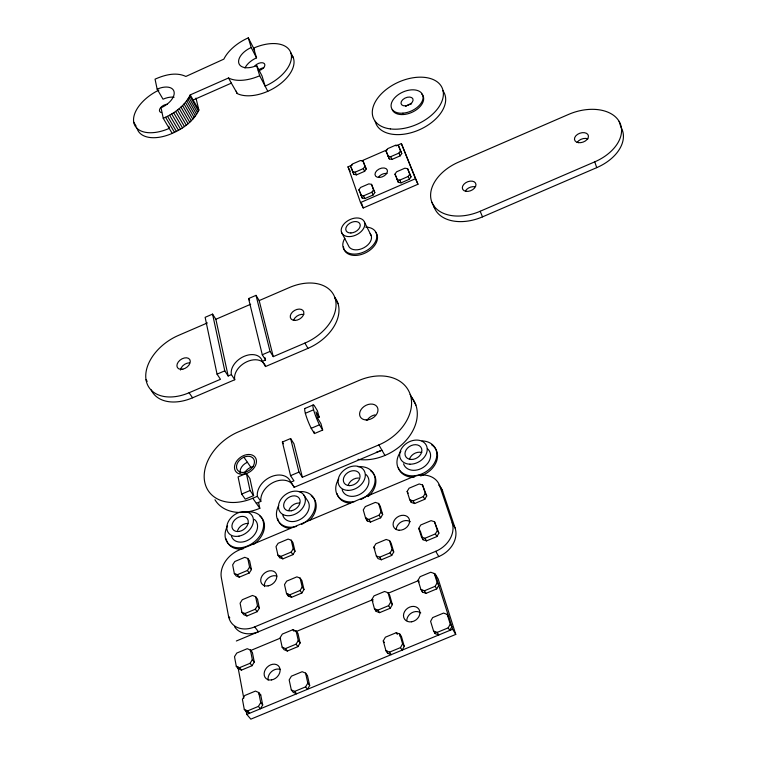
<?xml version="1.0" encoding="UTF-8"?>
<svg xmlns="http://www.w3.org/2000/svg" width="757" height="757" viewBox="0 0 757 757"><rect width="100%" height="100%" fill="white"/><g stroke="black" fill="none" stroke-linecap="round" stroke-linejoin="round"><path stroke-width="1.14" d="M136.998 128.198A34.472 19.455 -29.5 0 0 172.199 133.393C183.156 128.681 193.603 121.054 198.883 110.096L195.978 98.088M172.199 133.393L163.247 118.291C174.28 113.531 184.831 105.895 190.234 94.89L228.548 77.971L229.087 78.255A34.831 19.559 -27.2 0 0 259.698 75.738L267.798 91.294M437.205 632.398L448.201 627.846L450.273 624.109L447.207 614.41L443.564 613.075L432.663 617.598L430.591 621.298L433.562 631.035L435.152 633.59L438.795 634.962L437.205 632.398L433.562 631.035M399.8 634.063L401.465 636.59L404.257 646.383L402.137 650.131L400.462 647.614L402.592 643.857L399.8 634.063L396.252 632.701L385.389 637.195L383.26 640.914L385.947 650.746L387.65 653.253L391.208 654.654L389.514 652.146L385.947 650.746M436.713 588.908L438.748 585.322L437.196 582.72L434.272 573.484L430.742 572.245L420.116 576.673L418.072 580.231L420.901 589.495L422.482 592.088L426.021 593.365L436.713 588.908L435.161 586.306L437.196 582.72M436.912 536.543L438.88 533.127L434.527 521.772L431.093 520.646L420.75 524.98L418.763 528.367L421.517 537.101L423.059 539.741L426.494 540.895L436.912 536.543L435.389 533.893L437.366 530.477L434.527 521.772M390.262 608.231L392.353 604.625L389.694 595.305L388.048 592.74L384.594 591.472L374.005 595.882L371.905 599.459L374.469 608.817L376.153 611.353L379.607 612.659L390.262 608.231L388.606 605.676L390.697 602.061L388.048 592.74M391.71 555.439L393.735 551.995L391.142 543.214L389.543 540.602L386.184 539.457L375.879 543.772L373.844 547.179L376.343 555.998L377.98 558.59L381.348 559.773L391.71 555.439L390.101 552.837L392.135 549.393L389.543 540.602M424.8 499.26L426.74 495.967L422.529 484.991L419.189 483.95L409.092 488.199L407.134 491.463L409.764 499.8L411.297 502.459L414.637 503.528L424.8 499.26L423.295 496.601L425.245 493.299L422.529 484.991M294.71 691.387L305.573 686.892L307.815 683.098L305.582 673.115L302.185 671.705L291.417 676.162L289.165 679.918L291.313 689.93L293.224 692.343L296.612 693.8L294.71 691.387L291.313 689.93M305.582 673.115L307.446 675.556L309.689 685.52L307.456 689.315L305.573 686.892M365.659 518.337L368.924 519.434L379.077 515.176L381.074 511.855L378.604 503.462L375.34 502.393L365.271 506.632L363.265 509.915L365.659 518.337L367.277 520.939L370.542 522.046L380.667 517.788L382.663 514.476L380.194 506.092L378.604 503.462M247.596 710.889L258.411 706.413L260.72 702.6L258.752 692.532L255.44 691.084L244.719 695.532L242.41 699.307L244.284 709.404L246.29 711.769L249.602 713.255L247.596 710.889L244.284 709.404M282.162 647.226L285.465 648.579L296.063 644.169L298.267 640.526L296.138 631.016L292.836 629.701L282.333 634.082L280.128 637.687L282.162 647.226L284.045 649.667L287.348 651.029L297.917 646.629L300.113 642.986L297.974 633.495L296.138 631.016M258.752 692.532L260.72 694.917L262.698 704.975L260.399 708.789L258.411 706.413M301.854 593.005L303.983 589.533L301.882 580.581L300.094 578.064L296.886 576.862L286.657 581.139L284.509 584.584L286.525 593.573L288.351 596.071L291.559 597.311L301.854 593.005L300.056 590.498L302.194 587.025L300.094 578.064M236.288 666.311L239.505 667.693L250.065 663.302L252.327 659.64L250.453 650.045L247.236 648.702L236.771 653.064L234.5 656.688L236.288 666.311L238.266 668.715L241.483 670.096L252.015 665.715L254.276 662.053L252.393 652.477L250.453 650.045M257.181 611.684L259.367 608.193L257.512 599.156L255.629 596.686L252.488 595.456L242.306 599.724L240.111 603.187L241.871 612.252L243.792 614.703L246.924 615.971L257.181 611.684L255.289 609.224L257.484 605.723L255.629 596.686M292.912 554.644L295.012 551.295L293.006 542.75L291.237 540.205L288.114 539.088L278.131 543.289L276.021 546.611L277.942 555.184L279.74 557.71L282.863 558.855L292.912 554.644L291.142 552.108L293.243 548.759L291.237 540.205M234.329 573.513L237.386 574.686L247.416 570.475L249.573 567.107L247.804 558.467L244.748 557.322L234.802 561.514L232.645 564.845L234.329 573.513L236.222 575.982L239.269 577.165L249.28 572.964L251.428 569.595L249.659 560.965L247.804 558.467M409.414 179.229L411.023 176.864L407.607 168.679L404.881 168.205L396.583 171.811L394.965 174.167L398.343 182.361L401.068 182.853L409.414 179.229L408.146 176.485L409.764 174.11L407.607 168.679M373.192 194.946L374.838 192.562L371.517 184.348L368.839 183.866L360.569 187.462L358.913 189.827L362.196 198.05L364.874 198.561L373.192 194.946L371.867 192.24L373.523 189.846L371.517 184.348M400.169 155.847L401.759 153.539L398.428 145.571L395.76 145.136L387.622 148.684L386.023 150.974L389.325 158.951L391.984 159.405L400.169 155.847L398.911 153.113L400.51 150.804L398.428 145.571M364.637 171.309L366.256 168.991L363.029 160.986L360.408 160.541L352.289 164.07L350.661 166.379L353.86 174.384L356.481 174.858L364.637 171.309L363.322 168.603L364.95 166.285L363.029 160.986M190.234 94.89L193.139 100.009L231.339 83.138L237.386 93.641A34.51 19.673 -27.2 0 0 278.037 85.532A34.51 19.673 -27.2 0 0 292.041 55.28M396.043 145.912L401.38 143.584L417.968 184.254L363.218 207.986L360.512 202.554L348.012 166.833L352.289 164.969M361.893 160.787L387.508 149.631M352.535 171.688L355.156 172.161L363.322 168.603M388.048 156.226L390.716 156.68L398.911 153.113M360.862 195.344L363.54 195.855L371.867 192.24M397.065 179.627L399.8 180.119L408.146 176.485M360.512 202.554L415.451 178.718L401.38 143.584M264.969 357.673L265.537 359.972L262.291 361.363A17.061 11.686 -32.8 0 0 244.151 356.329A17.061 11.686 -32.8 0 0 231.405 374.601L228.169 375.992L215.868 319.274L212.566 314.117L205.138 317.325L217.051 374.157L220.467 379.295L189.08 392.751A41.89 27.82 -34.1 0 1 146.12 380.279A41.89 27.82 -34.1 0 1 178.321 335.474L207.39 322.927M265.537 359.972L262.282 354.749L248.57 298.57L256.027 295.353L259.178 300.586L273.268 356.651L304.882 343.101A41.73 28.34 -30.2 0 0 335.285 298.911A41.73 28.34 -30.2 0 0 289.534 287.48L259.178 300.586M215.868 319.274L250.69 304.248M480.156 211.269L594.756 161.847A41.133 26.873 -19.3 0 0 619.377 121.82A41.133 26.873 -19.3 0 0 568.63 114.392L458.524 162.149A40.604 26.836 -23.1 0 0 432.133 202.8A40.604 26.836 -23.1 0 0 480.156 211.269L482.521 216.862L596.715 167.647A40.982 26.892 -19.2 0 0 620.958 127.204L619.112 121.366M217.051 374.157L224.782 370.835L212.566 314.117M262.282 354.749L270.05 351.418L256.027 295.353M151.135 389.808A41.739 27.839 -34.2 0 0 192.581 397.803L234.755 379.73A16.995 11.696 -32.8 0 1 244.804 362.802A16.995 11.696 -32.8 0 1 263.635 362.953M262.291 361.363L265.527 366.539L307.976 348.352A41.578 28.35 -30.2 0 0 334.575 297.151M304.967 408.458L313.143 404.976M305.355 413.294L313.587 409.792A14.601 2.072 67.3 0 1 314.231 405.525L317.438 410.796L319.17 417.164L317.136 418.025M311.203 428.311L319.454 424.8L322.681 430.061L314.458 433.553L311.203 428.311A14.591 2.157 67.4 0 1 305.658 414.401A14.591 2.157 67.4 0 1 305.431 408.468M252.772 498.257L257.314 496.337A18.613 13.721 -35.8 0 1 271.148 476.721A18.613 13.721 -35.8 0 1 290.764 482.181L293.962 480.837L290.546 475.661L282.37 442.031L290.612 438.53L293.953 443.744L302.355 477.279L378.869 444.908A45.212 33.317 -30.3 0 0 410.408 395.078A45.212 33.317 -30.3 0 0 359.121 380.411L238.446 431.84A45.42 32.646 -35.7 0 0 204.787 482.389A45.42 32.646 -35.7 0 0 252.772 498.257L259.831 508.307A45.06 32.646 -35.8 0 1 214.96 499.743M246.375 473.418L238.086 476.929L241.672 494.075L245.268 499.156L253.614 495.617L249.914 478.528L246.375 473.418L250.056 490.527L253.614 495.617M241.672 494.075L250.056 490.527M290.546 475.661L298.977 472.094L302.355 477.279M256.32 503.301L260.843 501.389A18.537 13.711 -35.9 0 1 272.558 482.796A18.537 13.711 -35.9 0 1 292.495 484.357M290.764 482.181L294.161 487.309L381.916 450.197A45.032 33.317 -30.4 0 1 376.343 452.232M277.942 555.184L281.065 556.338L291.142 552.108M409.764 499.8L413.114 500.879L423.295 496.601M241.871 612.252L245.013 613.52L255.289 609.224M286.525 593.573L289.742 594.813L300.056 590.498M376.343 555.998L379.711 557.18L390.101 552.837M421.517 537.101L424.961 538.265L435.389 533.893M228.529 616.264A24.905 19.001 -41.2 0 0 254.683 626.891L435.739 551.314A24.602 19.691 -31.7 0 0 452.147 522.699L439.722 485.862A24.025 18.802 -30.9 0 0 411.959 477.241L239.259 549.961A24.271 18.196 -39.6 0 0 221.328 577.629L228.529 616.264L229.816 617.873M236.335 640.999L438.776 556.546A24.489 19.682 -31.8 0 0 455.08 527.998L442.646 491.198A23.921 18.793 -31 0 0 440.328 486.865M250.151 650.717L280.61 638.037M295.836 631.688L373.069 599.525M388.294 593.185L418.753 580.496M374.469 608.817L377.932 610.114L388.606 605.676M420.901 589.495L424.44 590.772L435.161 586.306M389.514 652.146L400.462 647.614M246.791 714.419L452.639 629.237L455.761 634.404L250.832 719.15L246.791 714.419L246.139 710.946M399.687 635.908L401.465 636.59M259.074 694.197L260.72 694.917M260.72 702.6L262.698 704.975M239.505 667.693L241.483 670.096M250.065 663.302L252.015 665.715M252.327 659.64L254.276 662.053M245.013 613.52L246.924 615.971M254.683 626.891L258.487 631.754A24.801 18.991 -41.3 0 1 234.528 626.635M307.815 683.098L309.689 685.52M285.465 648.579L287.348 651.029M257.484 605.723L259.367 608.193M237.386 574.686L239.269 577.165M296.063 644.169L297.917 646.629M298.267 640.526L300.113 642.986M292.836 629.701L294.076 631.347M247.416 570.475L249.28 572.964M249.573 567.107L251.428 569.595M289.742 594.813L291.559 597.311M146.016 379.711L147.218 381.367M281.065 556.338L282.863 558.855M302.194 587.025L303.983 589.533M257.314 496.337L260.843 501.389M293.243 548.759L295.012 551.295M189.08 392.751L192.581 397.803M243.915 457.181L250.86 467.306A9.746 7.04 -35.8 0 1 253.169 466.605M383.26 640.914L384.395 642.598M377.932 610.114L379.607 612.659M396.252 632.701L397.359 634.385M402.592 643.857L404.257 646.383M303.945 495.154A14.61 10.92 -35.8 0 1 291.123 515.46A14.61 10.92 -35.8 0 1 280.658 499.705A14.61 10.92 -35.8 0 1 303.945 495.154L307.834 501.058A14.544 10.91 -35.9 0 1 300.207 519.453A14.544 10.91 -35.9 0 1 282.702 514.788M371.905 599.459L373.031 601.162M224.782 370.835L228.169 375.992M231.405 374.601L234.755 379.73M282.37 442.031L283.497 443.763M390.697 602.061L392.353 604.625M373.844 547.179L374.933 548.91M379.711 557.18L381.348 559.773M368.924 519.434L370.542 522.046M392.135 549.393L393.735 551.995M270.05 351.418L273.268 356.651M133.743 122.255L136.165 126.201M448.201 627.846L449.772 630.42L451.825 626.692L450.273 624.109M379.077 515.176L380.667 517.788M319.17 417.164L315.962 411.893L317.703 418.318L320.921 423.589L322.681 430.061M418.072 580.231L419.132 581.963M424.44 590.772L426.021 593.365M248.57 298.57L249.63 300.311M381.074 511.855L382.663 514.476M447.207 614.41L448.759 616.993M165.584 117.259L174.526 132.371M434.272 573.484L435.824 576.096M167.524 116.323L176.438 131.434M254.655 50.18L248.296 37.85A34.831 19.559 -27.2 0 0 223.854 59.131L185.872 76.448C176.031 71.754 164.487 74.952 155.053 79.163L157.144 89.165L163.029 99.195A16.455 9.245 -29.5 0 1 174.082 97.256M171.669 114.014L180.545 129.154M304.882 343.101L307.976 348.352M169.615 115.206L178.52 130.336M173.665 112.746L182.532 127.895M177.469 110.02L186.288 125.179M424.961 538.265L426.494 540.895M175.605 111.411L184.443 126.561M418.763 528.367L419.794 530.127M179.258 108.563L188.058 123.732M435.739 551.314L438.776 556.546M180.951 107.068L189.733 122.246M413.114 500.879L414.637 503.528M184.055 103.964L192.798 119.142M407.134 491.463L408.155 493.233M378.869 444.908L384.944 455.449M182.551 105.535L191.313 120.713M186.714 100.747L195.42 115.944M185.446 102.365L194.161 117.553M187.859 99.12L196.546 114.316M193.139 100.009L198.883 110.096M437.366 530.477L438.88 533.127M189.78 95.874L198.429 111.071M188.89 97.492L197.558 112.689M425.245 493.299L426.74 495.967M452.147 522.699L455.08 527.998M439.722 485.862L442.646 491.198M335.124 298.362L338.048 303.68M228.548 77.971L231.339 83.138M410.18 394.378L415.896 405.109M248.296 37.85L251.21 47.53A16.578 9.311 -27.2 0 0 238.824 63.219A16.578 9.311 -27.2 0 0 256.632 65.566L262.026 75.937L265.111 86.137A34.623 19.635 -27.2 0 0 290.953 53.189A34.623 19.635 -27.2 0 0 253.604 48.136L256.547 57.854A16.474 9.339 -27.2 0 0 244.956 68.045M341.473 232.229L348.352 245.438A12.481 8.28 -27.1 0 0 363.937 247.728A12.481 8.28 -27.1 0 0 370.097 233.695M251.21 47.53L256.547 57.854M364.514 222.255A12.585 8.261 -27.1 0 1 349.62 236.61A12.585 8.261 -27.1 0 1 344.899 223.012A12.585 8.261 -27.1 0 1 364.514 222.255L371.195 235.559M363.54 195.855L364.874 198.561M348.012 166.833L350.245 171.337M358.913 189.827L359.812 191.625M290.858 52.867L293.423 58.043M355.156 172.161L356.481 174.858M351.097 167.269L353.86 174.384M373.523 189.846L374.838 192.562M364.95 166.285L366.256 168.991M394.965 174.167L396.242 176.901M390.716 156.68L391.984 159.405M399.8 180.119L401.068 182.853M386.023 150.974L389.325 158.951M400.51 150.804L401.759 153.539M409.764 174.11L411.023 176.864M415.451 178.718L417.968 184.254M431.935 202.318L434.423 207.825M396.659 177.99L398.343 182.361M360.256 192.533L362.196 198.05M361.704 203.652L363.218 207.986M594.756 161.847L596.715 167.647M455.761 634.404L438.171 578.954L435.067 573.702L452.639 629.237M410.635 500.368L411.297 502.459M420.305 531.007L423.059 539.741M421.857 590.025L422.482 592.088M434.499 631.433L435.152 633.59M256.632 65.566L259.698 75.738M366.379 517.788L367.277 520.939M236.26 91.19L236.856 93.348M375.586 609.281L376.153 611.353M387.054 651.077L387.65 653.253M313.881 431.395L314.458 433.553M290.612 438.53L298.977 472.094M279.257 555.562L279.74 557.71M287.84 593.829L288.351 596.071M258.582 502.582L259.831 508.307M168.783 126.287L169.237 128.387A34.576 19.417 -29.5 0 1 133.961 123.202A34.576 19.417 -29.5 0 1 158.904 90.092M163.247 118.291L161.042 107.787A16.559 9.207 -29.5 0 0 174.091 91.843A16.559 9.207 -29.5 0 0 157.144 89.165M237.953 667.012L243.773 698.228M405.809 106.406A6.359 3.917 -24.1 0 1 411.628 103.86M442.836 90.632A37.434 23.051 -24.1 0 1 419.908 129.542A37.434 23.051 -24.1 0 1 375.188 121.29M421.535 93.821A16.9 10.361 -24.1 0 1 413.672 111.478A16.9 10.361 -24.1 0 1 392.164 109.585M378.491 177.204A6.605 4.239 -25.5 0 1 387.035 173.485M396.242 529.484A8.715 6.898 -32.7 0 1 401.399 521.828A8.715 6.898 -32.7 0 1 410.322 521.772M438.663 485.048A23.921 18.793 -31 0 1 439.808 486.231M264.524 586.599A8.791 6.728 -39.6 0 1 268.016 578.225A8.791 6.728 -39.6 0 1 276.901 576.115M254.626 66.2A6.094 3.454 -27.2 0 1 264.373 63.607A6.094 3.454 -27.2 0 1 258.799 70.694M161.61 112.623A6.084 3.416 -29.5 0 1 160.181 108.289A6.084 3.416 -29.5 0 1 167.108 104.258M258.279 70.269A6.075 3.463 -27.2 0 1 263.796 67.837M482.521 216.862A40.452 26.855 -23.1 0 1 433.685 205.592M577.137 142.486A7.21 4.731 -19.2 0 1 587.962 138.872M465.536 190.745A7.116 4.722 -23.1 0 1 474.753 186.761M240.139 473.144A9.784 7.059 -35.7 0 1 247.397 462.262M411.713 397.491A44.862 33.317 -30.4 0 1 406.443 439.978A44.862 33.317 -30.4 0 1 358.004 459.357M245.126 472.008A9.746 7.059 -35.8 0 1 250.86 467.306M293.148 485.265A18.537 13.711 -35.9 0 1 294.161 487.309M367.041 420.277A9.699 7.201 -30.4 0 1 375.027 414.864M319.454 424.8A14.601 2.072 67.3 0 1 313.597 409.83M293.669 320.022A7.315 4.987 -30.2 0 1 303.85 314.515M180.431 370.031A7.343 4.902 -34.2 0 1 189.515 362.83M264.269 363.738A16.995 11.696 -32.8 0 1 265.527 366.539M268.167 680.164A8.819 6.964 -44.2 0 1 271.621 671.516A8.819 6.964 -44.2 0 1 280.45 669.529M406.764 620.617A8.696 7.191 -36.6 0 1 411.855 612.754A8.696 7.191 -36.6 0 1 420.75 612.915M427.355 448.646A14.487 11.128 -29.8 0 1 423.144 467.476A14.487 11.128 -29.8 0 1 403.547 463.814M422.018 440.886A21.035 16.152 -29.8 0 1 435.36 461.145A21.035 16.152 -29.8 0 1 407.115 475.141A21.035 16.152 -29.8 0 1 400.869 451.361M431.641 444.832A21.016 16.152 -29.8 0 1 436.571 461.24A21.016 16.152 -29.8 0 1 420.627 475.945M414.334 477.137A21.016 16.152 -29.8 0 1 398.305 467.656M409.452 459.244A8.876 6.822 -29.8 0 1 421.781 452.506M366.01 474.535A14.506 11.033 -33 0 1 361.24 493.564A14.506 11.033 -33 0 1 342.155 489.713M358.052 466.747A21.054 16.011 -33 0 1 375.056 478.717A21.054 16.011 -33 0 1 360.852 499.544M354.683 501.56A21.054 16.011 -33 0 1 337.991 496.1A21.054 16.011 -33 0 1 338.776 478.803M370.457 470.655A21.035 16.011 -33 0 1 368.129 496.592M350.377 503.216A21.035 16.011 -33 0 1 337.007 493.517M348.22 485.076A8.885 6.766 -33 0 1 358.563 478.017M299.062 491.662A21.111 15.84 -35.9 0 1 315.309 503.452A21.111 15.84 -35.9 0 1 301.712 524.374M296.649 526.38A21.111 15.84 -35.9 0 1 279.399 522.548A21.111 15.84 -35.9 0 1 278.718 505.506M311.222 495.665A21.092 15.84 -35.9 0 1 309.679 520.352M290.442 528.452A21.092 15.84 -35.9 0 1 279.248 522.415M278.727 521.516A21.092 15.84 -35.9 0 1 277.649 518.545M288.928 510.095A8.914 6.69 -35.9 0 1 299.308 503.017M245.978 512.281A21.187 15.651 -38 0 1 263.105 528.764A21.187 15.651 -38 0 1 237.329 547.746A21.187 15.651 -38 0 1 227.564 525.841M254.437 519.425A14.591 10.787 -38 0 1 250.406 538.681A14.591 10.787 -38 0 1 231.453 536.164M237.566 530.487A8.942 6.614 -38 0 1 247.974 523.409M259.888 516.056A21.158 15.651 -38 0 1 253.387 544.529M243.47 548.702A21.158 15.651 -38 0 1 227.696 542.854M227.214 541.946A21.158 15.651 -38 0 1 226.239 538.946M375.434 231.973A18.102 12.027 -27.1 0 1 365.101 253.065A18.102 12.027 -27.1 0 1 343.498 246.896M365.707 227.091A18.111 12.017 -27.1 0 1 375.5 241.568A18.111 12.017 -27.1 0 1 352.421 254.011A18.111 12.017 -27.1 0 1 344.832 238.351M405.449 105.866A6.387 3.908 -24.1 0 0 412.896 98.893A6.387 3.908 -24.1 0 0 402.79 99.631A6.387 3.908 -24.1 0 0 405.449 105.866M390.338 128.908A37.557 23.022 -24.1 0 0 443.394 93.726A37.557 23.022 -24.1 0 0 389.817 86.904A37.557 23.022 -24.1 0 0 390.338 128.908M379.494 177.46A6.633 4.239 -25.5 0 0 387.291 170.041A6.633 4.239 -25.5 0 0 376.882 170.59A6.633 4.239 -25.5 0 0 379.494 177.46M402.923 113.171A16.909 10.352 -24.1 0 0 422.548 94.672A16.909 10.352 -24.1 0 0 395.769 96.726A16.909 10.352 -24.1 0 0 402.923 113.171M268.167 585.871A8.829 6.728 -39.4 0 0 275.993 573.352A8.829 6.728 -39.4 0 0 262.092 575.869A8.829 6.728 -39.4 0 0 268.167 585.871M399.147 530.241A8.753 6.908 -32.6 0 0 409.329 519.387A8.753 6.908 -32.6 0 0 395.542 518.668A8.753 6.908 -32.6 0 0 399.147 530.241M578.414 142.647A7.239 4.731 -19.3 0 0 588.435 135.967A7.239 4.731 -19.3 0 0 577.496 134.396A7.239 4.731 -19.3 0 0 578.414 142.647M465.867 191.313A7.144 4.722 -23.1 0 0 475.964 184.613A7.144 4.722 -23.1 0 0 465.583 182.825A7.144 4.722 -23.1 0 0 465.867 191.313M243.366 474.242A12.036 8.649 -35.6 0 0 255.875 458.458A12.036 8.649 -35.6 0 0 237.178 460.445A12.036 8.649 -35.6 0 0 243.366 474.242M244.719 472.264A9.822 7.059 -35.6 0 0 253.595 458.846A9.822 7.059 -35.6 0 0 238.095 461.978A9.822 7.059 -35.6 0 0 244.719 472.264M366.218 419.936A9.784 7.201 -30.3 0 0 377.724 408.165A9.784 7.201 -30.3 0 0 362.442 407.881A9.784 7.201 -30.3 0 0 366.218 419.936M294.908 320.429A7.343 4.987 -30.2 0 0 303.746 311.856A7.343 4.987 -30.2 0 0 292.533 311.969A7.343 4.987 -30.2 0 0 294.908 320.429M182.825 369.161A7.371 4.892 -34.1 0 0 189.742 359.49A7.371 4.892 -34.1 0 0 178.236 362.035A7.371 4.892 -34.1 0 0 182.825 369.161M271.564 679.918A8.857 6.964 -44 0 0 279.324 667.04A8.857 6.964 -44 0 0 265.499 669.32A8.857 6.964 -44 0 0 271.564 679.918M411.676 621.79A8.734 7.201 -36.4 0 0 418.829 609.111A8.734 7.201 -36.4 0 0 404.588 611.542A8.734 7.201 -36.4 0 0 411.676 621.79M409.897 464.192A14.563 11.128 -29.7 0 0 426.768 446.422A14.563 11.128 -29.7 0 0 403.68 445.778A14.563 11.128 -29.7 0 0 409.897 464.192M411.231 459.48A8.933 6.832 -29.7 0 0 421.611 448.608A8.933 6.832 -29.7 0 0 407.455 448.172A8.933 6.832 -29.7 0 0 411.231 459.48M347.794 490.375A14.572 11.033 -32.9 0 0 364.95 472.519A14.572 11.033 -32.9 0 0 342.344 471.696A14.572 11.033 -32.9 0 0 347.794 490.375M349.261 485.625A8.942 6.766 -32.9 0 0 359.812 474.686A8.942 6.766 -32.9 0 0 345.958 474.147A8.942 6.766 -32.9 0 0 349.261 485.625M291.388 510.767A8.961 6.699 -35.8 0 0 299.28 498.324A8.961 6.699 -35.8 0 0 285.001 501.077A8.961 6.699 -35.8 0 0 291.388 510.767M238.994 536.136A14.657 10.787 -37.9 0 0 252.185 515.725A14.657 10.787 -37.9 0 0 229.172 520.182A14.657 10.787 -37.9 0 0 238.994 536.136M239.392 531.405A8.989 6.614 -37.9 0 0 247.511 518.895A8.989 6.614 -37.9 0 0 233.402 521.601A8.989 6.614 -37.9 0 0 239.392 531.405M350.898 232.976A7.721 5.072 -27.1 0 0 360.058 224.186A7.721 5.072 -27.1 0 0 348.031 224.63A7.721 5.072 -27.1 0 0 350.898 232.976"/></g></svg>
